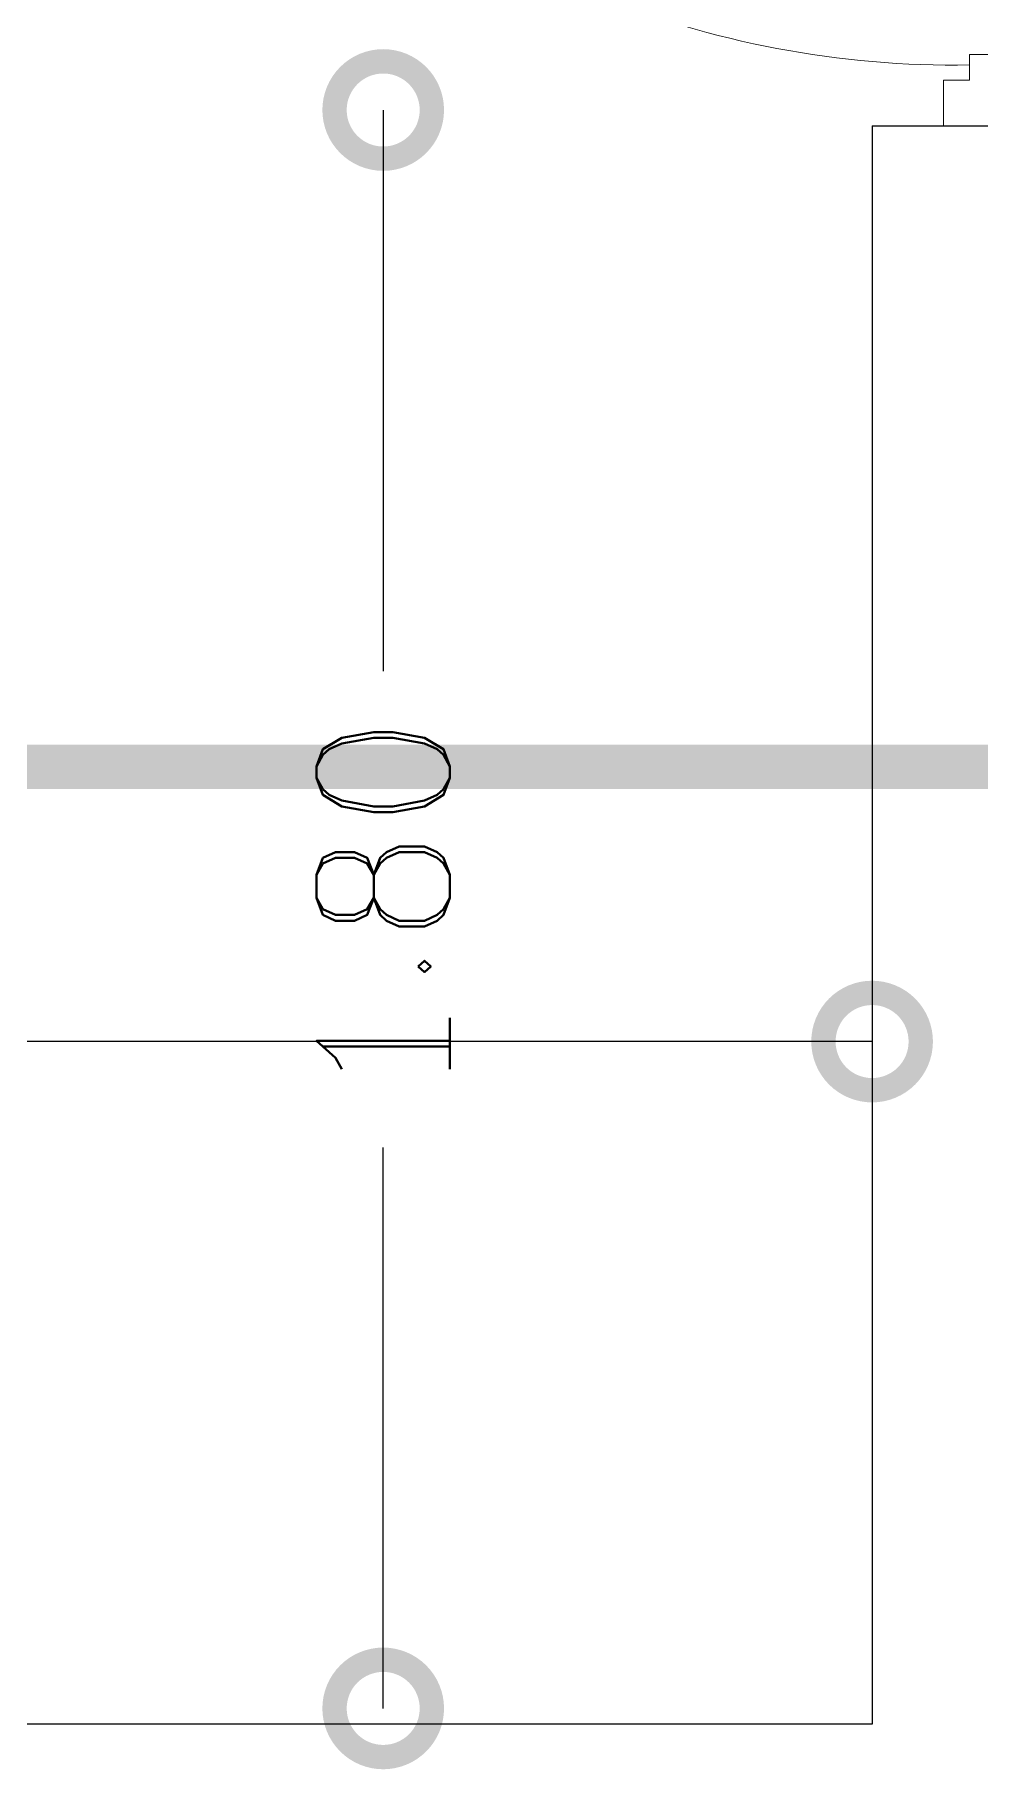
# Model space of a CAD drawing. Header units: metres. Extents: x -1655 to 449, y 40 to 361.
# Drawn here: x 208.081 to 209.144, y 48.578 to 50.529 of the extents above; entities that cross this region are included whole.
import ezdxf

# ---------------------------------------------------------------- set-up
doc = ezdxf.new("R2010")
doc.units = ezdxf.units.M
doc.header["$MEASUREMENT"] = 0
doc.linetypes.add('ACAD_ISO10W100', pattern=[18, 12, -3, 0, -3])
doc.layers.add('13', color=13, linetype='Continuous', lineweight=9)
doc.layers.add('Layer5', color=31, linetype='Continuous', lineweight=9)
doc.styles.add('DIMPLAN', font='romanc.shx', dxfattribs={"height": 0.15})
doc.dimstyles.new('DIMPLAN', dxfattribs={"dimtxt": 0.009, "dimasz": 0.219, "dimexe": 0.2, "dimexo": 0.2, "dimgap": 0.05, "dimtad": 0, "dimzin": 0, "dimdsep": 46, "dimtxsty": 'DIMPLAN', "dimblk1": 'DOTSMALL', "dimblk2": 'DOTSMALL', "dimsah": 1, "dimcen": 0, "dimse1": 1, "dimse2": 1, "dimclrd": 1, "dimclre": 1, "dimclrt": 2, "dimadec": 0, "dimazin": 0, "dimtfac": 0.909091, "dimtofl": 0, "dimtmove": 1, "dimatfit": 3, "dimldrblk": 'DOTSMALL', "dimfxl": 0.2, "dimtolj": 1, "dimtzin": 0, "dimarcsym": 0})

# ---------------------------------------------------------------- blocks, each defined once
blk = doc.blocks.new('_DOTSMALL')
at = {"color": 0, "linetype": 'ByBlock', "const_width": 0.5}
blk.add_lwpolyline([(-0.0625, 0, 1), (0.0625, 0, 1)], format="xyb", close=True, dxfattribs=at)
blk = doc.blocks.new('*D69')
at = {"color": 1, "lineweight": -2, "ltscale": 0.1, "transparency": 16777216}
for p, q in [((204.6714, 49.3966), (206.5649, 49.3966)), ((209.0226, 49.3966), (207.1292, 49.3966))]:
    blk.add_line(p, q, dxfattribs=at)
at = {"layer": 'DEFPOINTS', "color": 0, "ltscale": 0.1, "transparency": 16777216}
for p in [(204.6714, 49.3966), (204.6714, 49.3966), (209.0226, 49.3966)]:
    blk.add_point(p, dxfattribs=at)
at = {"color": 1, "lineweight": -2, "ltscale": 0.1, "transparency": 16777216, "xscale": 0.2189999999999999, "yscale": 0.2189999999999999, "zscale": 0.2189999999999999}
for p, rotation in [((204.6714, 49.3966), 179.9999999999959), ((209.0226, 49.3966), 359.9999999999958)]:
    blk.add_blockref('_DOTSMALL', p, dxfattribs=dict(at, rotation=rotation))
at = {"color": 2, "ltscale": 0.1, "transparency": 16777216, "insert": (206.847, 49.3966), "char_height": 0.15, "attachment_point": 5, "style": 'DIMPLAN'}
blk.add_mtext('\\A1;4.35', dxfattribs=at)
blk = doc.blocks.new('*D71')
at = {"color": 1, "lineweight": -2, "ltscale": 0.1, "transparency": 16777216}
for p, q in [((208.4726, 50.4443), (208.4726, 49.8133)), ((208.4726, 48.6466), (208.4726, 49.2775))]:
    blk.add_line(p, q, dxfattribs=at)
at = {"layer": 'DEFPOINTS', "color": 0, "ltscale": 0.1, "transparency": 16777216}
for p in [(208.2214, 50.4443), (208.2214, 48.6466), (208.4726, 48.6466)]:
    blk.add_point(p, dxfattribs=at)
at = {"color": 1, "lineweight": -2, "ltscale": 0.1, "transparency": 16777216, "xscale": 0.2189999999999999, "yscale": 0.2189999999999999, "zscale": 0.2189999999999999}
for p, rotation in [((208.4726, 50.4443), 89.99869566928416), ((208.4726, 48.6466), 269.9986956692841)]:
    blk.add_blockref('_DOTSMALL', p, dxfattribs=dict(at, rotation=rotation))
at = {"color": 2, "ltscale": 0.1, "transparency": 16777216, "insert": (208.4726, 49.5454), "char_height": 0.15, "attachment_point": 5, "rotation": 89.9987, "style": 'DIMPLAN'}
blk.add_mtext('\\A1;1.80', dxfattribs=at)
blk = doc.blocks.new('AABBSEC')
at = {"layer": '13', "linetype": 'ACAD_ISO10W100', "ltscale": 0.1, "const_width": 0.05}
blk.add_lwpolyline([(6887.742, 1839.3548), (6887.742, 1838.5009), (6908.7737, 1838.5009), (6908.7737, 1839.2947)], dxfattribs=at)

msp = doc.modelspace()

# ---------------------------------------------------------------- linework, layer by layer
at = {"ltscale": 0.1}
for q in [(209.0226, 48.6287), (209.2226, 50.4264)]:
    msp.add_line((209.0226, 50.4264), q, dxfattribs=at)
for p, q in [((208.2214, 48.6288), (204.9714, 48.6287)), ((209.0226, 48.6288), (208.2214, 48.6288))]:
    msp.add_line(p, q)
at = {"layer": 'Layer5'}
for p, q in [((209.1323, 50.4778), (209.1323, 50.5067)), ((209.1323, 50.5067), (209.157, 50.5067)), ((209.103, 50.4778), (209.1323, 50.4778)), ((209.103, 50.4264), (209.103, 50.4778))]:
    msp.add_line(p, q, dxfattribs=at)
msp.add_arc((209.1151, 51.5664), 1.0716, 224.5439, 270.9189, dxfattribs=at)

# ---------------------------------------------------------------- block references
msp.add_blockref('AABBSEC', (-6697.6578, -1788.7954))

# ---------------------------------------------------------------- dimensions: what is measured, and where the dimension line sits
at = {"ltscale": 0.1}
for p1, p2, distance, picture, middle in [((208.2214, 50.4443), (208.2214, 48.6466), 0.2512, '*D71', (208.4726, 49.5454)), ((209.0226, 49.3966), (204.6714, 49.3966), 0, '*D69', (206.847, 49.3966))]:
    dim = msp.add_aligned_dim(p1=p1, p2=p2, distance=distance, dimstyle='DIMPLAN', override={"dimfxl": 0.1, "dimfxlon": 1, "dimarcsym": 1}, dxfattribs=at)
    dim.commit()
    dim.dimension.update_dxf_attribs({"geometry": picture, "text_midpoint": middle})

doc.saveas('drawing.dxf')
